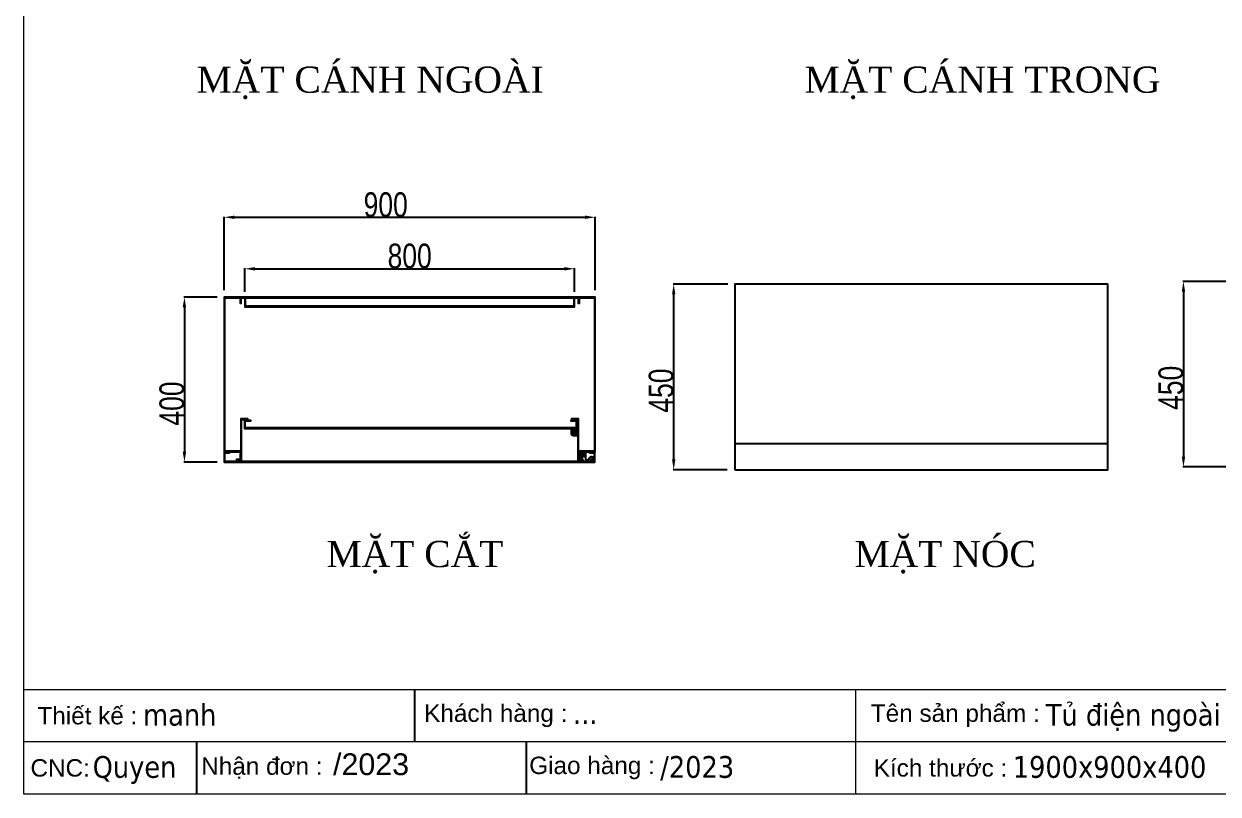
# Model space of a CAD drawing. Header units: inches. Extents: x 21 to 136330, y 8 to 58290.
# Drawn here: x 26800 to 29697, y 17762 to 19630 of the extents above; entities that cross this region are included whole.
import ezdxf
from ezdxf.enums import TextEntityAlignment as Align

# ---------------------------------------------------------------- set-up
doc = ezdxf.new("R2010")
doc.units = ezdxf.units.IN
doc.header["$MEASUREMENT"] = 0
for name, color, linetype in [('0 KHUNG KT01', 7, 'Continuous'), ('1-EMC-ACESS', 4, 'Continuous'), ('@.0.DM. NÉT CHÍNH', 7, 'Continuous'), ('@.0.DM. NÉT CHÍNH @ 1', 7, 'Continuous'), ('@.DM. THIẾT BỊ', 7, 'Continuous')]:
    doc.layers.add(name, color=color, linetype=linetype)
doc.layers.add('0 TĂNG CỨNG', color=7, linetype='Continuous', lineweight=15)
doc.styles.add('ARIAL', font='arial.ttf')
doc.styles.add('roman', font='roman.shx', dxfattribs={"width": 0.8})
doc.styles.add('Tahoma (Input Text)', font='tahoma.ttf')
doc.dimstyles.new('Kích thước Duy Mạnh', dxfattribs={"dimtxt": 30, "dimasz": 25, "dimexe": 1.25, "dimexo": 20, "dimtad": 1, "dimdec": 1, "dimtxsty": 'roman', "dimcen": 2.5, "dimclrd": 8, "dimclre": 8, "dimclrt": 2, "dimadec": 0, "dimazin": 0, "dimtfac": 1, "dimtdec": 1, "dimtix": 1, "dimtmove": 0, "dimatfit": 3, "dimfxl": 1, "dimtfillclr": 1, "dimarcsym": 0})

# ---------------------------------------------------------------- blocks, each defined once
blk = doc.blocks.new('KHUNG KT1')
at = {"color": 7}
for p, q in [((7128, -4752), (0, -4752)), ((2294.1, -4752), (2294.1, -5040)), ((4848, -4896), (0, -4896))]:
    blk.add_line(p, q, dxfattribs=at)
blk.add_lwpolyline([(0, 0), (7128, 0), (7128, -5040), (0, -5040)], close=True, dxfattribs=at)
at = {"layer": '0 KHUNG KT01'}
for p, q in [((1077.9, -4752), (1077.9, -4896)), ((476.3, -4896), (476.3, -5040)), ((1385.1, -4896), (1385.1, -5040))]:
    blk.add_line(p, q, dxfattribs=at)
at = {"color": 2, "char_height": 48, "width": 2202.321, "attachment_point": 4, "style": 'ARIAL'}
for s, insert in [('  Thiết kế :', (0, -4824)), ('  Khách hàng :', (1066.9, -4824)), ('  Tên sản phẩm :', (2299.1, -4824)), ('  Nhận đơn :', (451.9, -4968)), ('  Giao hàng :', (1356.7, -4968)), ('  Kích thước :', (2307, -4968)), ('CNC:', (18.2, -4968))]:
    blk.add_mtext(s, dxfattribs=dict(at, insert=insert))
at = {"color": 1, "style": 'Tahoma (Input Text)', "flags": 8}
for tag, p in [('#01', (328.9, -4851.1)), ('#03', (1514.7, -4846.3)), ('#05', (2819, -4851.1)), ('#07', (4424, -4851.1)), ('#09', (5172.9, -4851.1)), ('#02', (189.8, -4995.1)), ('#04', (1755.3, -4995.1)), ('#06', (2727.8, -4995.1)), ('#08', (4382.7, -4995.1)), ('#10', (5172.9, -4995.1))]:
    blk.add_attdef(tag, p, '', height=60, dxfattribs=at)
blk.add_attdef('#11', text='', height=60, dxfattribs=at).set_placement((6996, -4961.6), align=Align.CENTER)
at = {"layer": '0 TĂNG CỨNG', "color": 1, "style": 'ARIAL'}
blk.add_attdef('#12', (852.8, -4987.6), '', height=60, dxfattribs=at)
blk = doc.blocks.new('*D1051')
at = {"layer": '@.0.DM. NÉT CHÍNH', "color": 8, "lineweight": -2, "transparency": 16777216}
for p, q in [((27268.9, 18967.7), (27188.3, 18967.7)), ((27268.9, 18567.7), (27188.3, 18567.7))]:
    blk.add_line(p, q, dxfattribs=at)
at = {"layer": '@.0.DM. NÉT CHÍNH', "lineweight": -2, "transparency": 16777216}
blk.add_line((27189.5, 18942.7), (27189.5, 18592.7), dxfattribs=at)
at = {"layer": '@.0.DM. NÉT CHÍNH', "transparency": 16777216}
for points in [[(27185.4, 18942.7), (27193.7, 18942.7), (27189.5, 18967.7)], [(27185.4, 18592.7), (27193.7, 18592.7), (27189.5, 18567.7)]]:
    blk.add_solid(points, dxfattribs=at)
at = {"layer": 'Defpoints', "color": 0, "transparency": 16777216}
for p in [(27288.9, 18967.7), (27189.5, 18567.7), (27288.9, 18567.7)]:
    blk.add_point(p, dxfattribs=at)
at = {"layer": '@.0.DM. NÉT CHÍNH', "color": 2, "transparency": 16777216, "insert": (27128.9, 18656), "char_height": 60, "attachment_point": 1, "rotation": 90, "style": 'roman'}
blk.add_mtext('400', dxfattribs=at)
blk = doc.blocks.new('*D1052')
at = {"layer": '@.0.DM. NÉT CHÍNH', "color": 8, "lineweight": -2, "transparency": 16777216}
for p, q in [((27285.9, 18984.7), (27285.9, 19162.5)), ((28185.9, 18984.7), (28185.9, 19162.5))]:
    blk.add_line(p, q, dxfattribs=at)
at = {"layer": '@.0.DM. NÉT CHÍNH', "lineweight": -2, "transparency": 16777216}
blk.add_line((27310.9, 19161.3), (28160.9, 19161.3), dxfattribs=at)
at = {"layer": '@.0.DM. NÉT CHÍNH', "transparency": 16777216}
for points in [[(27310.9, 19165.4), (27310.9, 19157.1), (27285.9, 19161.3)], [(28160.9, 19165.4), (28160.9, 19157.1), (28185.9, 19161.3)]]:
    blk.add_solid(points, dxfattribs=at)
at = {"layer": 'Defpoints', "color": 0, "transparency": 16777216}
for p in [(28185.9, 19161.3), (27285.9, 18964.7), (28185.9, 18964.7)]:
    blk.add_point(p, dxfattribs=at)
at = {"layer": '@.0.DM. NÉT CHÍNH', "color": 2, "transparency": 16777216, "insert": (27624.2, 19221.9), "char_height": 60, "attachment_point": 1, "style": 'roman'}
blk.add_mtext('900', dxfattribs=at)
blk = doc.blocks.new('*D1067')
at = {"layer": '@.0.DM. NÉT CHÍNH', "color": 8, "lineweight": -2, "transparency": 16777216}
for p, q in [((29742.7, 19005.8), (29611.5, 19005.8)), ((29742.7, 18555.8), (29611.5, 18555.8))]:
    blk.add_line(p, q, dxfattribs=at)
at = {"layer": '@.0.DM. NÉT CHÍNH', "lineweight": -2, "transparency": 16777216}
blk.add_line((29612.7, 18980.8), (29612.7, 18580.8), dxfattribs=at)
at = {"layer": '@.0.DM. NÉT CHÍNH', "transparency": 16777216}
for points in [[(29608.6, 18980.8), (29616.9, 18980.8), (29612.7, 19005.8)], [(29608.6, 18580.8), (29616.9, 18580.8), (29612.7, 18555.8)]]:
    blk.add_solid(points, dxfattribs=at)
at = {"layer": 'Defpoints', "color": 0, "transparency": 16777216}
for p in [(29762.7, 19005.8), (29612.7, 18555.8), (29762.7, 18555.8)]:
    blk.add_point(p, dxfattribs=at)
at = {"layer": '@.0.DM. NÉT CHÍNH', "color": 2, "transparency": 16777216, "insert": (29552.1, 18694.1), "char_height": 60, "attachment_point": 1, "rotation": 90, "style": 'roman'}
blk.add_mtext('450', dxfattribs=at)
blk = doc.blocks.new('*D1068')
at = {"layer": '@.0.DM. NÉT CHÍNH', "color": 8, "lineweight": -2, "transparency": 16777216}
for p, q in [((28507.3, 18999.1), (28375.1, 18999.1)), ((28506.3, 18549.1), (28375.1, 18549.1))]:
    blk.add_line(p, q, dxfattribs=at)
at = {"layer": '@.0.DM. NÉT CHÍNH', "lineweight": -2, "transparency": 16777216}
blk.add_line((28376.3, 18574.1), (28376.3, 18974.1), dxfattribs=at)
at = {"layer": '@.0.DM. NÉT CHÍNH', "transparency": 16777216}
for points in [[(28372.2, 18974.1), (28380.5, 18974.1), (28376.3, 18999.1)], [(28372.2, 18574.1), (28380.5, 18574.1), (28376.3, 18549.1)]]:
    blk.add_solid(points, dxfattribs=at)
at = {"layer": 'Defpoints', "color": 0, "transparency": 16777216}
for p in [(28376.3, 18999.1), (28527.3, 18999.1), (28526.3, 18549.1)]:
    blk.add_point(p, dxfattribs=at)
at = {"layer": '@.0.DM. NÉT CHÍNH', "color": 2, "transparency": 16777216, "insert": (28315.7, 18687.4), "char_height": 60, "attachment_point": 1, "rotation": 90, "style": 'roman'}
blk.add_mtext('450', dxfattribs=at)
blk = doc.blocks.new('*D1098')
at = {"layer": '@.0.DM. NÉT CHÍNH', "color": 8, "lineweight": -2, "transparency": 16777216}
for p, q in [((27335.9, 18980.1), (27335.9, 19037.6)), ((28135.9, 18980.1), (28135.9, 19037.6))]:
    blk.add_line(p, q, dxfattribs=at)
at = {"layer": '@.0.DM. NÉT CHÍNH', "lineweight": -2, "transparency": 16777216}
blk.add_line((27360.9, 19036.3), (28110.9, 19036.3), dxfattribs=at)
at = {"layer": '@.0.DM. NÉT CHÍNH', "transparency": 16777216}
for points in [[(27360.9, 19040.5), (27360.9, 19032.2), (27335.9, 19036.3)], [(28110.9, 19040.5), (28110.9, 19032.2), (28135.9, 19036.3)]]:
    blk.add_solid(points, dxfattribs=at)
at = {"layer": 'Defpoints', "color": 0, "transparency": 16777216}
for p in [(28135.9, 19036.3), (27335.9, 18960.1), (28135.9, 18960.1)]:
    blk.add_point(p, dxfattribs=at)
at = {"layer": '@.0.DM. NÉT CHÍNH', "color": 2, "transparency": 16777216, "insert": (27735.9, 19067), "char_height": 60, "attachment_point": 5, "style": 'roman'}
blk.add_mtext('800', dxfattribs=at)
blk = doc.blocks.new('HL011-1-4')
h = blk.add_hatch()
h.set_pattern_fill('ANSI31', color=2, scale=0.5, style=0)
h.set_pattern_definition([(45, (0, 0), (-1.12253, 1.12253), [])])
h.paths.add_polyline_path([(2.5, 0), (8.5, 0), (8.5, 12), (2.5, 12)])
at = {"color": 1}
for p, q in [((7, 23.5), (0, 10)), ((0, 0), (0, 10)), ((11, 0), (0, 0)), ((7, 23.5), (26, 23.5)), ((11, 0), (11, 19.5)), ((11, 19.5), (17, 19.5)), ((17, 19.5), (21.2, 13.9))]:
    blk.add_line(p, q, dxfattribs=at)
at = {"color": 2}
blk.add_lwpolyline([(2.5, 0), (2.5, 12), (8.5, 12), (8.5, 0)], dxfattribs=at)
at = {"color": 1}
blk.add_lwpolyline([(5.7, 21), (3, 21), (3, 23.5), (7, 23.5)], dxfattribs=at)
blk.add_circle((26, 17.5), 3.5, dxfattribs=at)
blk.add_arc((26, 17.5), 6, 216.8699, 90, dxfattribs=at)
blk = doc.blocks.new('BL012')
at = {"layer": '@.DM. THIẾT BỊ'}
h = blk.add_hatch(dxfattribs=at)
h.set_pattern_fill('ANSI31', color=2, scale=0.5, angle=90, style=0)
h.set_pattern_definition([(135, (23302.7808, 85186.7055), (1.122532015, 1.122532015), [])])
edge = h.paths.add_edge_path()
edge.add_line((-3, 0), (-3, 6))
edge.add_arc((-2, 6), 1, 90, 180, ccw=False)
edge.add_line((-2, 7), (2, 7))
edge.add_arc((2, 6), 1, 0, 90, ccw=False)
edge.add_line((3, 6), (3, 0))
edge.add_line((3, 0), (-3, 0))
at = {"layer": '@.DM. THIẾT BỊ', "color": 8}
for p, q in [((-0.7, 10.5), (0.7, 10.5)), ((0, 11.2), (0, 9.7))]:
    blk.add_line(p, q, dxfattribs=at)
at = {"layer": '@.DM. THIẾT BỊ', "color": 1}
blk.add_lwpolyline([(-6, 10.5), (-6, 0), (6, 0), (6, 10.5)], dxfattribs=at)
at = {"layer": '@.DM. THIẾT BỊ', "color": 2}
blk.add_lwpolyline([(-3, 0), (-3, 6, -0.414214), (-2, 7), (2, 7, -0.414214), (3, 6), (3, 0)], format="xyb", close=True, dxfattribs=at)
at = {"layer": '@.DM. THIẾT BỊ', "color": 1}
blk.add_circle((0, 10.5), 3, dxfattribs=at)
blk.add_circle((0, 10.5), 3, dxfattribs=at)
for start, end in [(0, 180), (300, 240)]:
    blk.add_arc((0, 10.5), 6, start, end, dxfattribs=at)

msp = doc.modelspace()

# ---------------------------------------------------------------- linework, layer by layer
at = {"layer": '@.0.DM. NÉT CHÍNH'}
for points in [[(28524.3387, 18549.1383), (29429.3387, 18549.1383), (29429.3387, 18999.1407), (28524.3387, 18999.1407)], [(27324.3997, 18574.2346), (27325.8997, 18574.2346), (27325.8997, 18594.2346), (27287.3997, 18594.2346), (27287.3997, 18966.2346), (27324.3997, 18966.2346), (27324.3997, 18952.7346), (27325.8997, 18952.7346), (27325.8997, 18967.7346), (27285.8997, 18967.7346), (27285.8997, 18592.7346), (27324.3997, 18592.7346)], [(27327.3997, 18966.2346), (28144.3997, 18966.2346), (28144.3997, 18952.7346), (28145.8997, 18952.7346), (28145.8997, 18967.7346), (27325.8997, 18967.7346), (27325.8997, 18952.7346), (27327.3997, 18952.7346)], [(28135.8997, 18966.2346), (28134.3997, 18966.2346), (28134.3997, 18945.7346), (27337.3997, 18945.7346), (27337.3997, 18966.2346), (27335.8997, 18966.2346), (27335.8997, 18944.2346), (28135.8997, 18944.2346)], [(28147.3997, 18592.7346), (28185.8997, 18592.7346), (28185.8997, 18967.7346), (28145.8997, 18967.7346), (28145.8997, 18952.7346), (28147.3997, 18952.7346), (28147.3997, 18966.2346), (28184.3997, 18966.2346), (28184.3997, 18594.2346), (28145.8997, 18594.2346), (28145.8997, 18574.2346), (28147.3997, 18574.2346)], [(27326.3997, 18573.7346), (27315.8997, 18573.7346), (27315.8997, 18572.2346), (27327.8997, 18572.2346), (27327.8997, 18670.7346), (27343.3997, 18670.7346), (27343.3997, 18672.2346), (27326.3997, 18672.2346)], [(27335.3997, 18668.7346), (27335.3997, 18648.7346), (28141.3997, 18648.7346), (28141.3997, 18668.7346), (28126.3997, 18668.7346), (28126.3997, 18667.2346), (28139.8997, 18667.2346), (28139.8997, 18650.2346), (27336.8997, 18650.2346), (27336.8997, 18667.2346), (27350.3997, 18667.2346), (27350.3997, 18668.7346)], [(28128.3997, 18670.7346), (28143.8997, 18670.7346), (28143.8997, 18572.2346), (28155.8997, 18572.2346), (28155.8997, 18573.7346), (28145.3997, 18573.7346), (28145.3997, 18672.2346), (28128.3997, 18672.2346)], [(28524.3387, 18549.1383), (29429.3387, 18549.1383), (29429.3387, 18611.698), (28524.3387, 18611.698)], [(28184.8997, 18591.2346), (28171.8997, 18591.2346), (28171.8997, 18589.7346), (28183.3997, 18589.7346), (28183.3997, 18569.2346), (27287.3997, 18569.2346), (27287.3997, 18589.7346), (27298.8997, 18589.7346), (27298.8997, 18591.2346), (27285.8997, 18591.2346), (27285.8997, 18567.7346), (28184.8997, 18567.7346)]]:
    msp.add_lwpolyline(points, close=True, dxfattribs=at)

# ---------------------------------------------------------------- block references
at = {"color": 8}
for p, rotation in [((28133.3997, 18648.7346), 180), ((28143.8997, 18638.2346), 90)]:
    msp.add_blockref('BL012', p, dxfattribs=dict(at, rotation=rotation))
at = {"color": 7, "xscale": -1, "rotation": 180}
msp.add_blockref('HL011-1-4', (28151.3997, 18592.7346), dxfattribs=at)
at = {"layer": '0 TĂNG CỨNG', "color": 1}
ref = msp.add_blockref('KHUNG KT1', (26800.1213, 22194.0287), dxfattribs=dict(at, xscale=0.8792977987369557, yscale=0.8792977987369557, zscale=0.8792977987369557))
ref.add_attrib('#12', '/2023', (27550.03, 17808.4381), dxfattribs={"color": 1, "height": 52.75787, "style": 'ARIAL'})
ref.add_attrib('#01', 'manh', (27089.3473, 17928.5019), dxfattribs={"layer": '0', "color": 1, "height": 52.75787, "style": 'Tahoma (Input Text)'})
ref.add_attrib('#03', '...', (28132.0098, 17932.6668), dxfattribs={"layer": '0', "color": 1, "height": 52.75787, "style": 'Tahoma (Input Text)'})
ref.add_attrib('#04', '/2023', (28343.5553, 17801.883), dxfattribs={"layer": '0', "color": 1, "height": 52.75787, "style": 'Tahoma (Input Text)'})
ref.add_attrib('#05', 'Tủ điện ngoài troi', (29278.8698, 17928.5019), dxfattribs={"layer": '0', "color": 1, "height": 52.757868, "style": 'Tahoma (Input Text)'})
ref.add_attrib('#06', '1900x900x400', (29198.7069, 17801.883), dxfattribs={"layer": '0', "color": 1, "height": 52.757868, "style": 'Tahoma (Input Text)'})
ref.add_attrib('#02', 'Quyen', (26966.9999, 17801.883), dxfattribs={"layer": '0', "color": 1, "height": 52.75787, "style": 'Tahoma (Input Text)'})

# ---------------------------------------------------------------- texts
at = {"layer": '1-EMC-ACESS', "color": 1, "linetype": 'ByBlock', "lineweight": -2, "char_height": 63.504, "width": 972.626469, "attachment_point": 2, "style": 'ARIAL'}
for s, insert in [('{\\fTimes New Roman|b0|i0|c0|p18;\\C7;MẶT CÁNH NGOÀI}', (27640.1607, 19526.7761)), ('{\\fTimes New Roman|b0|i0|c0|p18;\\C7;MẶT CÁNH TRONG}', (29125.2271, 19526.7761)), ('{\\fTimes New Roman|b0|i0|c0|p18;\\C7;MẶT CẮT}', (27748.6178, 18376.4479)), ('{\\fTimes New Roman|b0|i0|c0|p18;\\C7;MẶT NÓC}', (29034.7678, 18376.4479))]:
    msp.add_mtext(s, dxfattribs=dict(at, insert=insert))

# ---------------------------------------------------------------- dimensions: what is measured, and where the dimension line sits
at = {"layer": '@.0.DM. NÉT CHÍNH @ 1'}
for base, p1, p2, angle, picture, middle in [((28185.8997, 19161.2603), (27285.8997, 18964.7346), (28185.8997, 18964.7346), 180, '*D1052', (27685.8997, 19161.2603)), ((29612.7343, 18555.8174), (29762.7343, 19005.8167), (29762.7343, 18555.8174), 90, '*D1067', (29612.7343, 18755.817)), ((28376.3387, 18999.1407), (28526.3387, 18549.1383), (28527.3387, 18999.1407), 270, '*D1068', (28376.3387, 18749.1395)), ((27189.5316, 18567.7346), (27288.8997, 18967.7346), (27288.8997, 18567.7346), 90, '*D1051', (27189.5316, 18717.7346))]:
    dim = msp.add_linear_dim(base=base, p1=p1, p2=p2, angle=angle, dimstyle='Kích thước Duy Mạnh', override={"dimscale": 1, "dimtxt": 60, "dimdec": 0, "dimclrd": 256, "dimtdec": 0, "dimtix": 1, "dimtofl": 0, "dimtmove": 0, "dimatfit": 1}, dxfattribs=at)
    dim.commit()
    dim.dimension.update_dxf_attribs({"geometry": picture, "text_midpoint": middle, "dimtype": 128})
at = {"layer": '@.0.DM. NÉT CHÍNH @ 1', "color": 6}
dim = msp.add_linear_dim(base=(28135.8997, 19036.3266), p1=(27335.8997, 18960.1175), p2=(28135.8997, 18960.1175), dimstyle='Kích thước Duy Mạnh', override={"dimscale": 1, "dimtxt": 60, "dimdec": 0, "dimclrd": 256, "dimtdec": 0, "dimtix": 1, "dimtofl": 1, "dimtmove": 0, "dimatfit": 3}, dxfattribs=at)
dim.commit()
dim.dimension.update_dxf_attribs({"geometry": '*D1098', "text_midpoint": (27735.8997, 19066.9516)})

doc.saveas('drawing.dxf')
